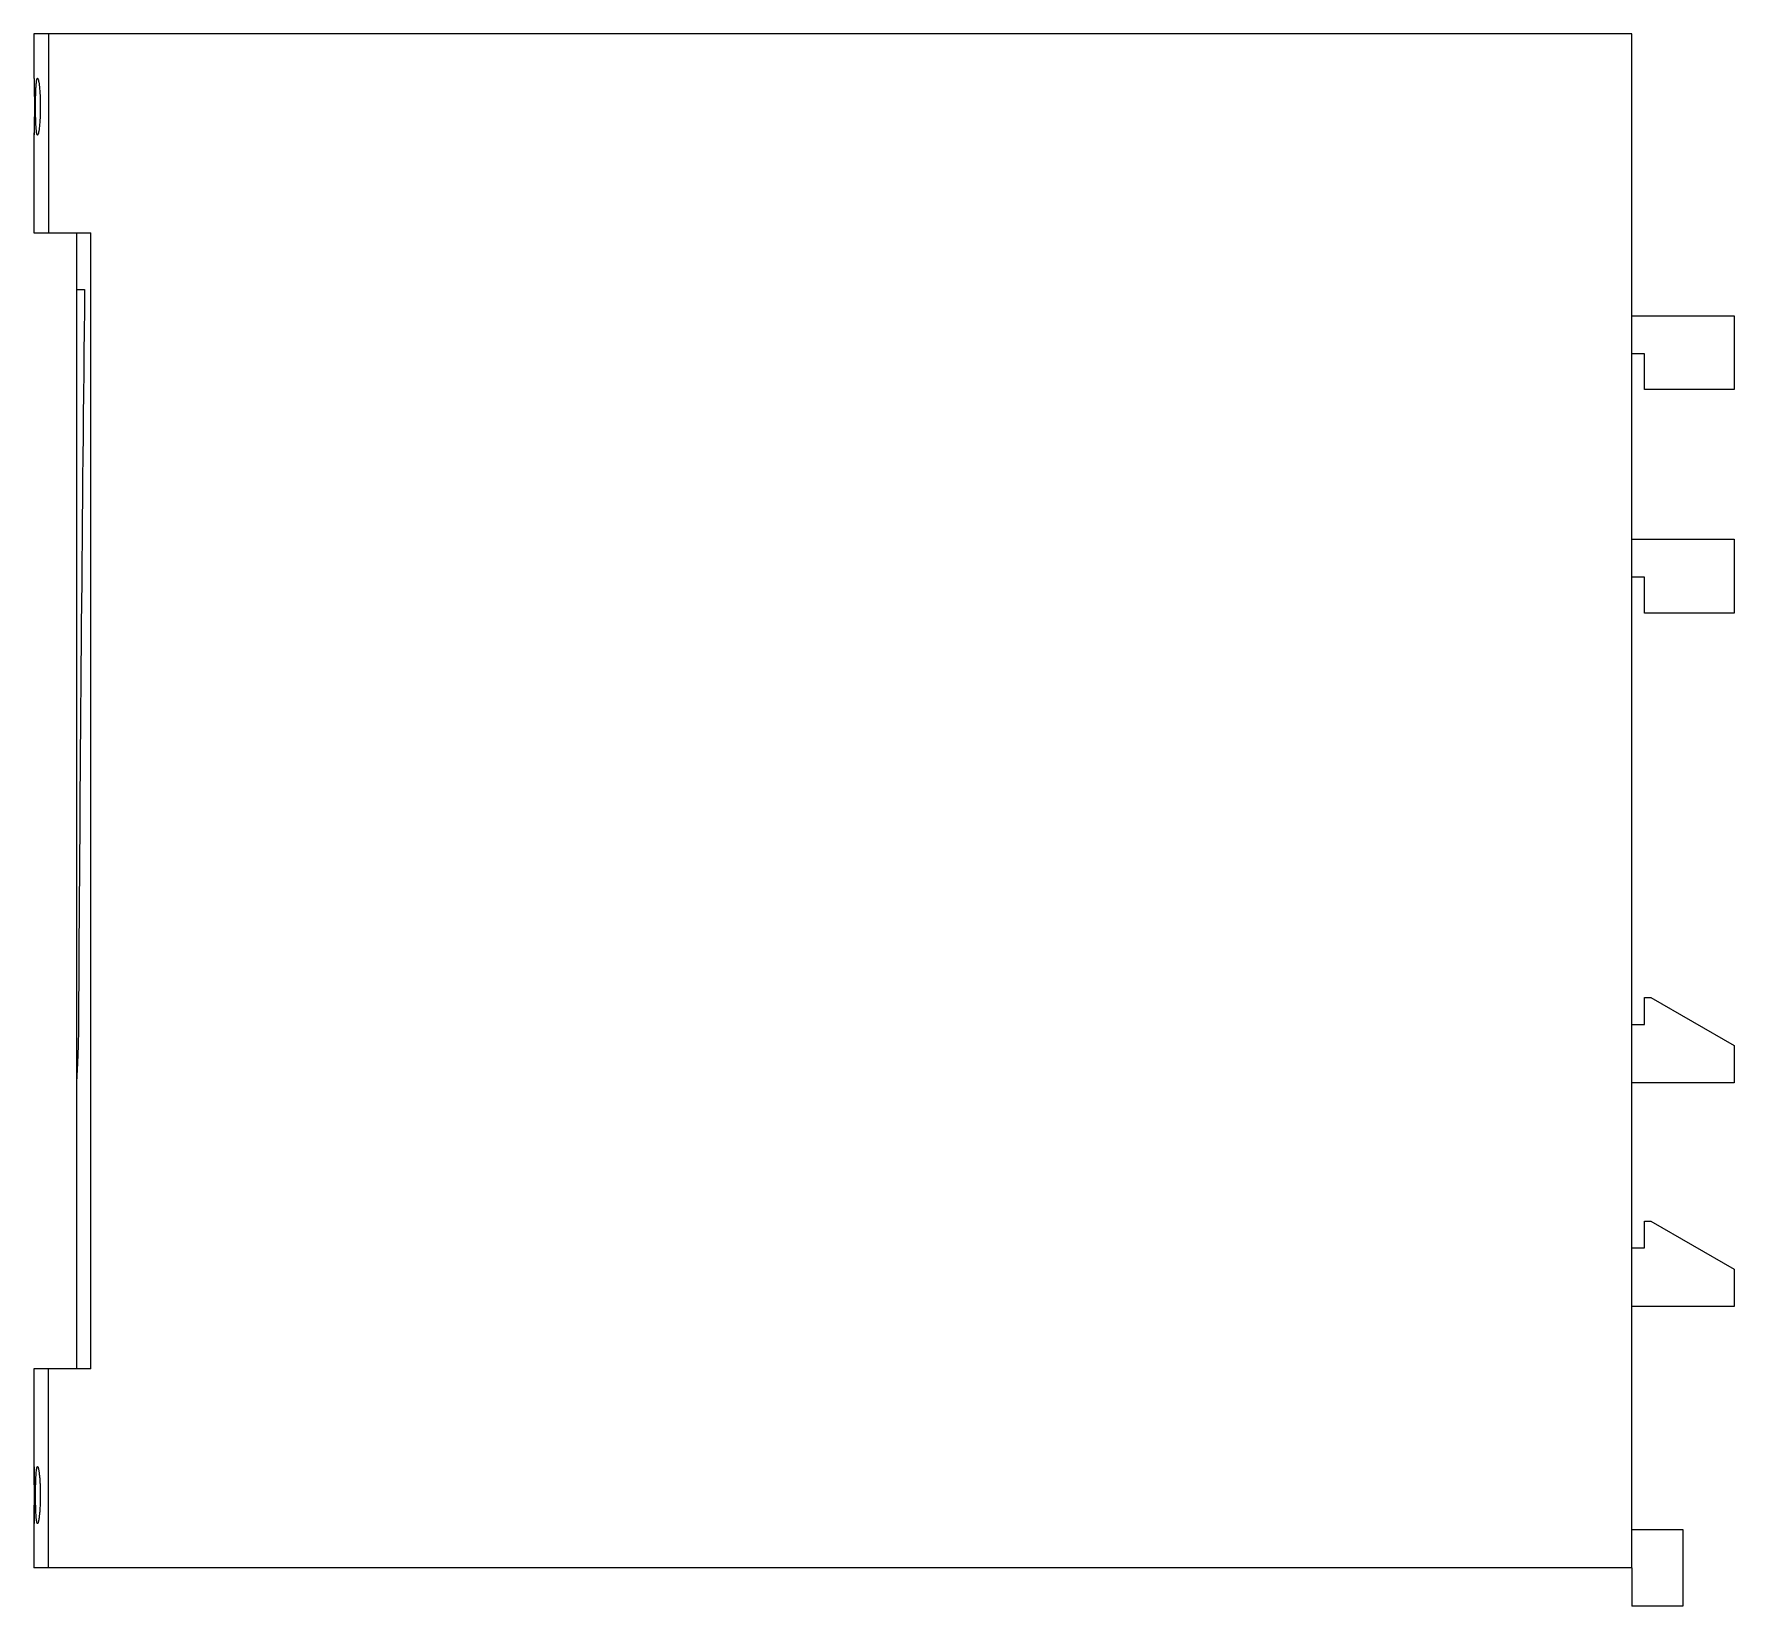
# Model space of a CAD drawing. Extents: x -5.24 to 0, y -2.48 to 2.36.
import ezdxf

# ---------------------------------------------------------------- set-up
doc = ezdxf.new("R2010")
doc.units = 0
doc.layers.get('0').update_dxf_attribs({"linetype": 'CONTINUOUS'})

msp = doc.modelspace()

# ---------------------------------------------------------------- linework, layer by layer
at = {"color": 7, "linetype": 'CONTINUOUS'}
for p, q in [((-5.191659, 2.362), (-5.23622, 2.362)), ((-5.23622, 2.362), (-5.23622, 2.22574)), ((-0.314961, 2.362), (-5.191659, 2.362)), ((-5.191659, 2.362), (-5.191659, 1.75)), ((-0.314961, -2.362), (-0.314961, 2.362)), ((-5.23622, 2.22574), (-5.236211, 2.225407)), ((-5.236211, 2.225407), (-5.236183, 2.224379)), ((-5.236183, 2.224379), (-5.236137, 2.222636)), ((-5.236137, 2.222636), (-5.236073, 2.220179)), ((-5.236073, 2.220179), (-5.235993, 2.217035)), ((-5.235993, 2.217035), (-5.235902, 2.213246)), ((-5.235902, 2.213246), (-5.235802, 2.208876)), ((-5.235802, 2.208876), (-5.235698, 2.204015)), ((-5.235698, 2.204015), (-5.235594, 2.198761)), ((-5.229978, 2.198803), (-5.229809, 2.201476)), ((-5.229809, 2.201476), (-5.229629, 2.204056)), ((-5.229629, 2.204056), (-5.229436, 2.20654)), ((-5.229436, 2.20654), (-5.229232, 2.208913)), ((-5.229232, 2.208913), (-5.229016, 2.211163)), ((-5.229016, 2.211163), (-5.228788, 2.213277)), ((-5.228788, 2.213277), (-5.22855, 2.215246)), ((-5.22855, 2.215246), (-5.228301, 2.21706)), ((-5.228301, 2.21706), (-5.228042, 2.218712)), ((-5.228042, 2.218712), (-5.227773, 2.220197)), ((-5.227773, 2.220197), (-5.227496, 2.22151)), ((-5.227496, 2.22151), (-5.22721, 2.222646)), ((-5.22721, 2.222646), (-5.226918, 2.223605)), ((-5.226918, 2.223605), (-5.226619, 2.224384)), ((-5.226619, 2.224384), (-5.226316, 2.224985)), ((-5.226316, 2.224985), (-5.226008, 2.225408)), ((-5.226008, 2.225408), (-5.225699, 2.225658)), ((-5.225699, 2.225658), (-5.225388, 2.22574)), ((-5.225388, 2.22574), (-5.224749, 2.225408)), ((-5.224749, 2.225408), (-5.224082, 2.224383)), ((-5.224082, 2.224383), (-5.223397, 2.222644)), ((-5.223397, 2.222644), (-5.222705, 2.220195)), ((-5.222705, 2.220195), (-5.222018, 2.217059)), ((-5.222018, 2.217059), (-5.221346, 2.213278)), ((-5.221346, 2.213278), (-5.220701, 2.208917)), ((-5.220701, 2.208917), (-5.220094, 2.204063)), ((-5.220094, 2.204063), (-5.219535, 2.198814)), ((-5.235594, 2.198761), (-5.235489, 2.192982)), ((-5.235489, 2.192982), (-5.235387, 2.18665)), ((-5.235387, 2.18665), (-5.23529, 2.179842)), ((-5.23529, 2.179842), (-5.235205, 2.172647)), ((-5.235205, 2.172647), (-5.235132, 2.165162)), ((-5.235132, 2.165162), (-5.235077, 2.157485)), ((-5.235077, 2.157485), (-5.235039, 2.149735)), ((-5.235039, 2.149735), (-5.235021, 2.142033)), ((-5.231392, 2.145879), (-5.231369, 2.149748)), ((-5.231369, 2.149748), (-5.231335, 2.15363)), ((-5.231335, 2.15363), (-5.231292, 2.157508)), ((-5.231292, 2.157508), (-5.231238, 2.161367)), ((-5.231238, 2.161367), (-5.231174, 2.165192)), ((-5.231174, 2.165192), (-5.231099, 2.168969)), ((-5.231099, 2.168969), (-5.231014, 2.172685)), ((-5.231014, 2.172685), (-5.230919, 2.176327)), ((-5.230919, 2.176327), (-5.230813, 2.179884)), ((-5.230813, 2.179884), (-5.230697, 2.183344)), ((-5.230697, 2.183344), (-5.230571, 2.186695)), ((-5.230571, 2.186695), (-5.230436, 2.189926)), ((-5.230436, 2.189926), (-5.230292, 2.193027)), ((-5.230292, 2.193027), (-5.230139, 2.195989)), ((-5.230139, 2.195989), (-5.229978, 2.198803)), ((-5.219535, 2.198814), (-5.21901, 2.193042)), ((-5.21901, 2.193042), (-5.218523, 2.186713)), ((-5.218523, 2.186713), (-5.218086, 2.179904)), ((-5.218086, 2.179904), (-5.217711, 2.172705)), ((-5.217711, 2.172705), (-5.217405, 2.165211)), ((-5.217405, 2.165211), (-5.217174, 2.157523)), ((-5.217174, 2.157523), (-5.217021, 2.149758)), ((-5.217021, 2.149758), (-5.216947, 2.142042)), ((-5.23529, 2.096638), (-5.235387, 2.08983)), ((-5.235205, 2.103833), (-5.23529, 2.096638)), ((-5.235132, 2.111318), (-5.235205, 2.103833)), ((-5.235077, 2.118995), (-5.235132, 2.111318)), ((-5.235039, 2.126745), (-5.235077, 2.118995)), ((-5.235021, 2.134447), (-5.235039, 2.126745)), ((-5.235021, 2.142033), (-5.235021, 2.134447)), ((-5.231411, 2.13824), (-5.231406, 2.142038)), ((-5.231406, 2.134442), (-5.231411, 2.13824)), ((-5.231406, 2.142038), (-5.231392, 2.145879)), ((-5.231392, 2.130601), (-5.231406, 2.134442)), ((-5.231369, 2.126732), (-5.231392, 2.130601)), ((-5.231335, 2.12285), (-5.231369, 2.126732)), ((-5.231292, 2.118972), (-5.231335, 2.12285)), ((-5.231238, 2.115113), (-5.231292, 2.118972)), ((-5.231174, 2.111288), (-5.231238, 2.115113)), ((-5.231099, 2.107511), (-5.231174, 2.111288)), ((-5.231014, 2.103795), (-5.231099, 2.107511)), ((-5.230919, 2.100153), (-5.231014, 2.103795)), ((-5.230813, 2.096596), (-5.230919, 2.100153)), ((-5.230697, 2.093136), (-5.230813, 2.096596)), ((-5.218086, 2.096576), (-5.218523, 2.089767)), ((-5.217711, 2.103775), (-5.218086, 2.096576)), ((-5.217405, 2.111269), (-5.217711, 2.103775)), ((-5.217174, 2.118957), (-5.217405, 2.111269)), ((-5.217021, 2.126722), (-5.217174, 2.118957)), ((-5.216947, 2.134438), (-5.217021, 2.126722)), ((-5.216947, 2.142042), (-5.216947, 2.134438)), ((-5.236211, 2.051073), (-5.23622, 2.05074)), ((-5.23622, 2.05076), (-5.236219, 2.050786)), ((-5.23622, 2.050745), (-5.23622, 2.05076)), ((-5.23622, 2.05074), (-5.23622, 2.050745)), ((-5.23622, 2.05074), (-5.23622, 1.75)), ((-5.236219, 2.050786), (-5.236218, 2.050822)), ((-5.236218, 2.050822), (-5.236217, 2.050869)), ((-5.236217, 2.050869), (-5.236215, 2.050926)), ((-5.236215, 2.050926), (-5.236213, 2.050994)), ((-5.236213, 2.050994), (-5.236211, 2.051073)), ((-5.236183, 2.052101), (-5.236211, 2.051073)), ((-5.236211, 2.051073), (-5.236209, 2.051163)), ((-5.236209, 2.051163), (-5.236206, 2.051264)), ((-5.236206, 2.051264), (-5.236203, 2.051376)), ((-5.236203, 2.051376), (-5.2362, 2.051498)), ((-5.2362, 2.051498), (-5.236196, 2.051632)), ((-5.236196, 2.051632), (-5.236192, 2.051777)), ((-5.236192, 2.051777), (-5.236188, 2.051933)), ((-5.236188, 2.051933), (-5.236183, 2.052101)), ((-5.236137, 2.053844), (-5.236183, 2.052101)), ((-5.236183, 2.052101), (-5.236179, 2.052279)), ((-5.236179, 2.052279), (-5.236173, 2.052469)), ((-5.236173, 2.052469), (-5.236168, 2.05267)), ((-5.236168, 2.05267), (-5.236162, 2.052883)), ((-5.236162, 2.052883), (-5.236156, 2.053106)), ((-5.236156, 2.053106), (-5.23615, 2.053341)), ((-5.23615, 2.053341), (-5.236144, 2.053587)), ((-5.236144, 2.053587), (-5.236137, 2.053844)), ((-5.236073, 2.056301), (-5.236137, 2.053844)), ((-5.236137, 2.053844), (-5.23613, 2.054113)), ((-5.23613, 2.054113), (-5.236122, 2.054392)), ((-5.236122, 2.054392), (-5.236115, 2.054683)), ((-5.236115, 2.054683), (-5.236107, 2.054985)), ((-5.236107, 2.054985), (-5.236099, 2.055297)), ((-5.236099, 2.055297), (-5.23609, 2.055621)), ((-5.23609, 2.055621), (-5.236082, 2.055955)), ((-5.236082, 2.055955), (-5.236073, 2.056301)), ((-5.235993, 2.059445), (-5.236073, 2.056301)), ((-5.236073, 2.056301), (-5.236063, 2.056657)), ((-5.236063, 2.056657), (-5.236054, 2.057023)), ((-5.236054, 2.057023), (-5.236044, 2.057401)), ((-5.235902, 2.063234), (-5.235993, 2.059445)), ((-5.235802, 2.067604), (-5.235902, 2.063234)), ((-5.235698, 2.072465), (-5.235802, 2.067604)), ((-5.235594, 2.077719), (-5.235698, 2.072465)), ((-5.235489, 2.083498), (-5.235594, 2.077719)), ((-5.235387, 2.08983), (-5.235489, 2.083498)), ((-5.230571, 2.089785), (-5.230697, 2.093136)), ((-5.230436, 2.086554), (-5.230571, 2.089785)), ((-5.230292, 2.083453), (-5.230436, 2.086554)), ((-5.230139, 2.080491), (-5.230292, 2.083453)), ((-5.229978, 2.077677), (-5.230139, 2.080491)), ((-5.229809, 2.075004), (-5.229978, 2.077677)), ((-5.229629, 2.072424), (-5.229809, 2.075004)), ((-5.229436, 2.06994), (-5.229629, 2.072424)), ((-5.229232, 2.067567), (-5.229436, 2.06994)), ((-5.229016, 2.065317), (-5.229232, 2.067567)), ((-5.228788, 2.063203), (-5.229016, 2.065317)), ((-5.22855, 2.061234), (-5.228788, 2.063203)), ((-5.228301, 2.05942), (-5.22855, 2.061234)), ((-5.228042, 2.057768), (-5.228301, 2.05942)), ((-5.227773, 2.056283), (-5.228042, 2.057768)), ((-5.227496, 2.05497), (-5.227773, 2.056283)), ((-5.22721, 2.053834), (-5.227496, 2.05497)), ((-5.226918, 2.052875), (-5.22721, 2.053834)), ((-5.226619, 2.052096), (-5.226918, 2.052875)), ((-5.226316, 2.051495), (-5.226619, 2.052096)), ((-5.226008, 2.051072), (-5.226316, 2.051495)), ((-5.225699, 2.050822), (-5.226008, 2.051072)), ((-5.225388, 2.05074), (-5.225699, 2.050822)), ((-5.224749, 2.051072), (-5.225388, 2.05074)), ((-5.224082, 2.052097), (-5.224749, 2.051072)), ((-5.223397, 2.053836), (-5.224082, 2.052097)), ((-5.222705, 2.056285), (-5.223397, 2.053836)), ((-5.222018, 2.059421), (-5.222705, 2.056285)), ((-5.221346, 2.063202), (-5.222018, 2.059421)), ((-5.220701, 2.067563), (-5.221346, 2.063202)), ((-5.220094, 2.072417), (-5.220701, 2.067563)), ((-5.219535, 2.077666), (-5.220094, 2.072417)), ((-5.21901, 2.083438), (-5.219535, 2.077666)), ((-5.218523, 2.089767), (-5.21901, 2.083438)), ((-5.23622, 1.75), (-5.191659, 1.75)), ((-5.191659, 1.75), (-5.060753, 1.75)), ((-5.105315, 1.75), (-5.105315, 1.575)), ((-5.060753, -1.75), (-5.060753, 1.75)), ((-5.105315, 1.575), (-5.080326, 1.575)), ((-5.105315, 1.575), (-5.105315, -0.683432)), ((-5.080326, 1.575), (-5.081038, 1.510679)), ((-5.081038, 1.510679), (-5.08174, 1.446343)), ((-0.314961, 1.494), (0, 1.494)), ((0, 1.494), (0, 1.267)), ((-5.08174, 1.446343), (-5.082432, 1.381994)), ((-5.082432, 1.381994), (-5.083113, 1.31763)), ((-0.275961, 1.377), (-0.314961, 1.377)), ((-0.275961, 1.267), (-0.275961, 1.377)), ((-5.083113, 1.31763), (-5.083784, 1.253252)), ((0, 1.267), (-0.275961, 1.267)), ((-5.083784, 1.253252), (-5.084445, 1.188861)), ((-5.084445, 1.188861), (-5.085095, 1.124457)), ((-5.085095, 1.124457), (-5.085736, 1.06004)), ((-5.085736, 1.06004), (-5.086366, 0.995609)), ((-5.086366, 0.995609), (-5.086985, 0.931166)), ((-5.086985, 0.931166), (-5.087595, 0.86671)), ((-5.087595, 0.86671), (-5.088194, 0.802243)), ((-5.088194, 0.802243), (-5.088783, 0.737763)), ((-0.314961, 0.8055), (0, 0.8055)), ((0, 0.8055), (0, 0.5785)), ((-5.088783, 0.737763), (-5.089361, 0.673271)), ((-0.275961, 0.6885), (-0.314961, 0.6885)), ((-0.275961, 0.5785), (-0.275961, 0.6885)), ((-5.089361, 0.673271), (-5.08993, 0.608767)), ((-5.08993, 0.608767), (-5.090488, 0.544252)), ((0, 0.5785), (-0.275961, 0.5785)), ((-5.090488, 0.544252), (-5.091036, 0.479726)), ((-5.091036, 0.479726), (-5.091573, 0.415189)), ((-5.091573, 0.415189), (-5.0921, 0.35064)), ((-5.0921, 0.35064), (-5.092617, 0.286082)), ((-5.092617, 0.286082), (-5.093124, 0.221513)), ((-5.093124, 0.221513), (-5.09362, 0.156933)), ((-5.09362, 0.156933), (-5.094106, 0.092344)), ((-5.094106, 0.092344), (-5.094582, 0.027745)), ((-5.094582, 0.027745), (-5.095047, -0.036864)), ((-5.095047, -0.036864), (-5.095502, -0.101482)), ((-5.095502, -0.101482), (-5.095947, -0.166109)), ((-5.095947, -0.166109), (-5.096382, -0.230745)), ((-5.096382, -0.230745), (-5.096806, -0.29539)), ((-5.096806, -0.29539), (-5.09722, -0.360044)), ((-5.09722, -0.360044), (-5.097623, -0.424706)), ((-5.097623, -0.424706), (-5.098017, -0.489375)), ((-5.098017, -0.489375), (-5.0984, -0.554053)), ((-5.0984, -0.554053), (-5.098772, -0.618739)), ((-5.098772, -0.618739), (-5.099135, -0.683432)), ((-0.275961, -0.6885), (-0.275961, -0.60588)), ((-0.275961, -0.60588), (-0.256461, -0.60588)), ((-0.256461, -0.60588), (0, -0.753948)), ((-5.105315, -0.683432), (-5.105315, -0.865)), ((-5.099794, -0.732958), (-5.099973, -0.740968)), ((-5.099633, -0.724831), (-5.099794, -0.732958)), ((-5.099491, -0.716616), (-5.099633, -0.724831)), ((-5.09937, -0.708339), (-5.099491, -0.716616)), ((-5.09927, -0.70003), (-5.09937, -0.708339)), ((-5.099191, -0.691718), (-5.09927, -0.70003)), ((-5.099135, -0.683432), (-5.099191, -0.691718)), ((-0.314961, -0.6885), (-0.275961, -0.6885)), ((-5.10133, -0.785339), (-5.101583, -0.791918)), ((-5.10108, -0.778493), (-5.10133, -0.785339)), ((-5.100837, -0.771399), (-5.10108, -0.778493)), ((-5.100602, -0.764077), (-5.100837, -0.771399)), ((-5.100379, -0.75655), (-5.100602, -0.764077)), ((-5.100168, -0.748839), (-5.100379, -0.75655)), ((-5.099973, -0.740968), (-5.100168, -0.748839)), ((0, -0.753948), (0, -0.8685)), ((-5.103602, -0.835393), (-5.103834, -0.83971)), ((-5.10336, -0.830787), (-5.103602, -0.835393)), ((-5.103111, -0.825913), (-5.10336, -0.830787)), ((-5.102858, -0.820794), (-5.103111, -0.825913)), ((-5.102602, -0.815455), (-5.102858, -0.820794)), ((-5.102347, -0.809923), (-5.102602, -0.815455)), ((-5.102094, -0.80421), (-5.102347, -0.809923)), ((-5.101839, -0.798213), (-5.102094, -0.80421)), ((-5.101583, -0.791918), (-5.101839, -0.798213)), ((-5.105305, -0.864834), (-5.105315, -0.865)), ((-5.105315, -0.865), (-5.105315, -1.75)), ((-5.105273, -0.864327), (-5.105305, -0.864834)), ((-5.10522, -0.86347), (-5.105273, -0.864327)), ((-5.105145, -0.862255), (-5.10522, -0.86347)), ((-5.105048, -0.860678), (-5.105145, -0.862255)), ((-5.10493, -0.858738), (-5.105048, -0.860678)), ((-5.104791, -0.856436), (-5.10493, -0.858738)), ((-5.104633, -0.853776), (-5.104791, -0.856436)), ((-5.104457, -0.850765), (-5.104633, -0.853776)), ((-5.104264, -0.84741), (-5.104457, -0.850765)), ((-5.104056, -0.843721), (-5.104264, -0.84741)), ((-5.103834, -0.83971), (-5.104056, -0.843721)), ((0, -0.8685), (-0.314961, -0.8685)), ((-0.275961, -1.377), (-0.275961, -1.29438)), ((-0.275961, -1.29438), (-0.256461, -1.29438)), ((-0.256461, -1.29438), (0, -1.442448)), ((-0.314961, -1.377), (-0.275961, -1.377)), ((0, -1.442448), (0, -1.557)), ((0, -1.557), (-0.314961, -1.557)), ((-5.191659, -1.75), (-5.23622, -1.75)), ((-5.23622, -1.75), (-5.23622, -2.05074)), ((-5.060753, -1.75), (-5.191659, -1.75)), ((-5.191659, -2.362), (-5.191659, -1.75)), ((-5.236211, -2.051073), (-5.23622, -2.05074)), ((-5.23622, -2.05074), (-5.236211, -2.051073)), ((-5.236183, -2.052101), (-5.236211, -2.051073)), ((-5.236211, -2.051073), (-5.236183, -2.052101)), ((-5.236137, -2.053844), (-5.236183, -2.052101)), ((-5.236183, -2.052101), (-5.236137, -2.053844)), ((-5.236073, -2.056301), (-5.236137, -2.053844)), ((-5.236137, -2.053844), (-5.236073, -2.056301)), ((-5.235993, -2.059445), (-5.236073, -2.056301)), ((-5.236073, -2.056301), (-5.235993, -2.059445)), ((-5.235902, -2.063234), (-5.235993, -2.059445)), ((-5.235993, -2.059445), (-5.235902, -2.063234)), ((-5.235802, -2.067604), (-5.235902, -2.063234)), ((-5.235902, -2.063234), (-5.235802, -2.067604)), ((-5.235698, -2.072465), (-5.235802, -2.067604)), ((-5.235802, -2.067604), (-5.235698, -2.072465)), ((-5.235594, -2.077719), (-5.235698, -2.072465)), ((-5.235698, -2.072465), (-5.235594, -2.077719)), ((-5.235489, -2.083498), (-5.235594, -2.077719)), ((-5.235594, -2.077719), (-5.235489, -2.083498)), ((-5.235387, -2.08983), (-5.235489, -2.083498)), ((-5.235489, -2.083498), (-5.235387, -2.08983)), ((-5.23529, -2.096638), (-5.235387, -2.08983)), ((-5.235387, -2.08983), (-5.23529, -2.096638)), ((-5.230813, -2.096596), (-5.230571, -2.089785)), ((-5.230571, -2.089785), (-5.230292, -2.083453)), ((-5.230292, -2.083453), (-5.229978, -2.077677)), ((-5.229978, -2.077677), (-5.229629, -2.072424)), ((-5.229629, -2.072424), (-5.229232, -2.067567)), ((-5.229232, -2.067567), (-5.228788, -2.063203)), ((-5.228788, -2.063203), (-5.228301, -2.05942)), ((-5.228301, -2.05942), (-5.227773, -2.056283)), ((-5.227773, -2.056283), (-5.22721, -2.053834)), ((-5.22721, -2.053834), (-5.226619, -2.052096)), ((-5.226619, -2.052096), (-5.226008, -2.051072)), ((-5.226008, -2.051072), (-5.225388, -2.05074)), ((-5.225388, -2.05074), (-5.225073, -2.050822)), ((-5.225073, -2.050822), (-5.224749, -2.051072)), ((-5.224749, -2.051072), (-5.224418, -2.051496)), ((-5.224418, -2.051496), (-5.224082, -2.052097)), ((-5.224082, -2.052097), (-5.223741, -2.052877)), ((-5.223741, -2.052877), (-5.223397, -2.053836)), ((-5.223397, -2.053836), (-5.223051, -2.054973)), ((-5.223051, -2.054973), (-5.222705, -2.056285)), ((-5.222705, -2.056285), (-5.22236, -2.05777)), ((-5.22236, -2.05777), (-5.222018, -2.059421)), ((-5.222018, -2.059421), (-5.221679, -2.061235)), ((-5.221679, -2.061235), (-5.221346, -2.063202)), ((-5.221346, -2.063202), (-5.221019, -2.065315)), ((-5.221019, -2.065315), (-5.220701, -2.067563)), ((-5.220701, -2.067563), (-5.220392, -2.069935)), ((-5.220392, -2.069935), (-5.220094, -2.072417)), ((-5.220094, -2.072417), (-5.219808, -2.074996)), ((-5.219808, -2.074996), (-5.219535, -2.077666)), ((-5.219535, -2.077666), (-5.219268, -2.080478)), ((-5.219268, -2.080478), (-5.21901, -2.083438)), ((-5.21901, -2.083438), (-5.218761, -2.086537)), ((-5.218761, -2.086537), (-5.218523, -2.089767)), ((-5.218523, -2.089767), (-5.218297, -2.093117)), ((-5.218297, -2.093117), (-5.218086, -2.096576)), ((-5.235205, -2.103833), (-5.23529, -2.096638)), ((-5.23529, -2.096638), (-5.235205, -2.103833)), ((-5.235132, -2.111318), (-5.235205, -2.103833)), ((-5.235205, -2.103833), (-5.235132, -2.111318)), ((-5.235077, -2.118995), (-5.235132, -2.111318)), ((-5.235132, -2.111318), (-5.235077, -2.118995)), ((-5.235039, -2.126745), (-5.235077, -2.118995)), ((-5.235077, -2.118995), (-5.235039, -2.126745)), ((-5.235021, -2.134447), (-5.235039, -2.126745)), ((-5.235039, -2.126745), (-5.235021, -2.134447)), ((-5.235039, -2.149735), (-5.235021, -2.142033)), ((-5.235021, -2.142033), (-5.235039, -2.149735)), ((-5.235021, -2.142033), (-5.235021, -2.134447)), ((-5.235021, -2.134447), (-5.235021, -2.142033)), ((-5.231406, -2.134442), (-5.231369, -2.126732)), ((-5.231406, -2.142038), (-5.231406, -2.134442)), ((-5.231369, -2.149748), (-5.231406, -2.142038)), ((-5.231369, -2.126732), (-5.231292, -2.118972)), ((-5.231292, -2.118972), (-5.231174, -2.111288)), ((-5.231174, -2.111288), (-5.231014, -2.103795)), ((-5.231014, -2.103795), (-5.230813, -2.096596)), ((-5.218086, -2.096576), (-5.217891, -2.100133)), ((-5.217891, -2.100133), (-5.217711, -2.103775)), ((-5.217711, -2.103775), (-5.217549, -2.107491)), ((-5.217549, -2.107491), (-5.217405, -2.111269)), ((-5.217405, -2.111269), (-5.21728, -2.115096)), ((-5.21728, -2.115096), (-5.217174, -2.118957)), ((-5.217174, -2.118957), (-5.217088, -2.122837)), ((-5.217088, -2.122837), (-5.217021, -2.126722)), ((-5.217021, -2.126722), (-5.216974, -2.130594)), ((-5.216974, -2.145886), (-5.217021, -2.149758)), ((-5.216974, -2.130594), (-5.216947, -2.134438)), ((-5.216947, -2.142042), (-5.216974, -2.145886)), ((-5.216947, -2.134438), (-5.216937, -2.13824)), ((-5.216937, -2.13824), (-5.216947, -2.142042)), ((-5.235698, -2.204015), (-5.235594, -2.198761)), ((-5.235594, -2.198761), (-5.235698, -2.204015)), ((-5.235594, -2.198761), (-5.235489, -2.192982)), ((-5.235489, -2.192982), (-5.235594, -2.198761)), ((-5.235489, -2.192982), (-5.235387, -2.18665)), ((-5.235387, -2.18665), (-5.235489, -2.192982)), ((-5.235387, -2.18665), (-5.23529, -2.179842)), ((-5.23529, -2.179842), (-5.235387, -2.18665)), ((-5.23529, -2.179842), (-5.235205, -2.172647)), ((-5.235205, -2.172647), (-5.23529, -2.179842)), ((-5.235205, -2.172647), (-5.235132, -2.165162)), ((-5.235132, -2.165162), (-5.235205, -2.172647)), ((-5.235132, -2.165162), (-5.235077, -2.157485)), ((-5.235077, -2.157485), (-5.235132, -2.165162)), ((-5.235077, -2.157485), (-5.235039, -2.149735)), ((-5.235039, -2.149735), (-5.235077, -2.157485)), ((-5.231292, -2.157508), (-5.231369, -2.149748)), ((-5.231174, -2.165192), (-5.231292, -2.157508)), ((-5.231014, -2.172685), (-5.231174, -2.165192)), ((-5.230813, -2.179884), (-5.231014, -2.172685)), ((-5.230571, -2.186695), (-5.230813, -2.179884)), ((-5.230292, -2.193027), (-5.230571, -2.186695)), ((-5.229978, -2.198803), (-5.230292, -2.193027)), ((-5.229629, -2.204056), (-5.229978, -2.198803)), ((-5.219535, -2.198814), (-5.219808, -2.201484)), ((-5.219268, -2.196002), (-5.219535, -2.198814)), ((-5.21901, -2.193042), (-5.219268, -2.196002)), ((-5.218761, -2.189943), (-5.21901, -2.193042)), ((-5.218523, -2.186713), (-5.218761, -2.189943)), ((-5.218297, -2.183363), (-5.218523, -2.186713)), ((-5.218086, -2.179904), (-5.218297, -2.183363)), ((-5.217891, -2.176347), (-5.218086, -2.179904)), ((-5.217711, -2.172705), (-5.217891, -2.176347)), ((-5.217549, -2.168989), (-5.217711, -2.172705)), ((-5.217405, -2.165211), (-5.217549, -2.168989)), ((-5.21728, -2.161384), (-5.217405, -2.165211)), ((-5.217174, -2.157523), (-5.21728, -2.161384)), ((-5.217088, -2.153643), (-5.217174, -2.157523)), ((-5.217021, -2.149758), (-5.217088, -2.153643)), ((-5.23622, -2.22574), (-5.236211, -2.225407)), ((-5.236211, -2.225407), (-5.23622, -2.22574)), ((-5.23622, -2.22574), (-5.23622, -2.362)), ((-5.236211, -2.225407), (-5.236183, -2.224379)), ((-5.236183, -2.224379), (-5.236211, -2.225407)), ((-5.236183, -2.224379), (-5.236137, -2.222636)), ((-5.236137, -2.222636), (-5.236183, -2.224379)), ((-5.236137, -2.222636), (-5.236073, -2.220179)), ((-5.236073, -2.220179), (-5.236137, -2.222636)), ((-5.236073, -2.220179), (-5.235993, -2.217035)), ((-5.235993, -2.217035), (-5.236073, -2.220179)), ((-5.235993, -2.217035), (-5.235902, -2.213246)), ((-5.235902, -2.213246), (-5.235993, -2.217035)), ((-5.235902, -2.213246), (-5.235802, -2.208876)), ((-5.235802, -2.208876), (-5.235902, -2.213246)), ((-5.235802, -2.208876), (-5.235698, -2.204015)), ((-5.235698, -2.204015), (-5.235802, -2.208876)), ((-5.229232, -2.208913), (-5.229629, -2.204056)), ((-5.228788, -2.213277), (-5.229232, -2.208913)), ((-5.228301, -2.21706), (-5.228788, -2.213277)), ((-5.227773, -2.220197), (-5.228301, -2.21706)), ((-5.22721, -2.222646), (-5.227773, -2.220197)), ((-5.226619, -2.224384), (-5.22721, -2.222646)), ((-5.226008, -2.225408), (-5.226619, -2.224384)), ((-5.225388, -2.22574), (-5.226008, -2.225408)), ((-5.225073, -2.225658), (-5.225388, -2.22574)), ((-5.224749, -2.225408), (-5.225073, -2.225658)), ((-5.224418, -2.224984), (-5.224749, -2.225408)), ((-5.224082, -2.224383), (-5.224418, -2.224984)), ((-5.223741, -2.223603), (-5.224082, -2.224383)), ((-5.223397, -2.222644), (-5.223741, -2.223603)), ((-5.223051, -2.221507), (-5.223397, -2.222644)), ((-5.222705, -2.220195), (-5.223051, -2.221507)), ((-5.22236, -2.21871), (-5.222705, -2.220195)), ((-5.222018, -2.217059), (-5.22236, -2.21871)), ((-5.221679, -2.215245), (-5.222018, -2.217059)), ((-5.221346, -2.213278), (-5.221679, -2.215245)), ((-5.221019, -2.211165), (-5.221346, -2.213278)), ((-5.220701, -2.208917), (-5.221019, -2.211165)), ((-5.220392, -2.206545), (-5.220701, -2.208917)), ((-5.220094, -2.204063), (-5.220392, -2.206545)), ((-5.219808, -2.201484), (-5.220094, -2.204063)), ((-0.314961, -2.244), (-0.15748, -2.244)), ((-0.15748, -2.244), (-0.15748, -2.48)), ((-5.191659, -2.362), (-5.23622, -2.362)), ((-0.314961, -2.362), (-5.191659, -2.362)), ((-0.314961, -2.362), (-0.314961, -2.48)), ((-0.15748, -2.48), (-0.314961, -2.48))]:
    msp.add_line(p, q, dxfattribs=at)

doc.saveas('drawing.dxf')
